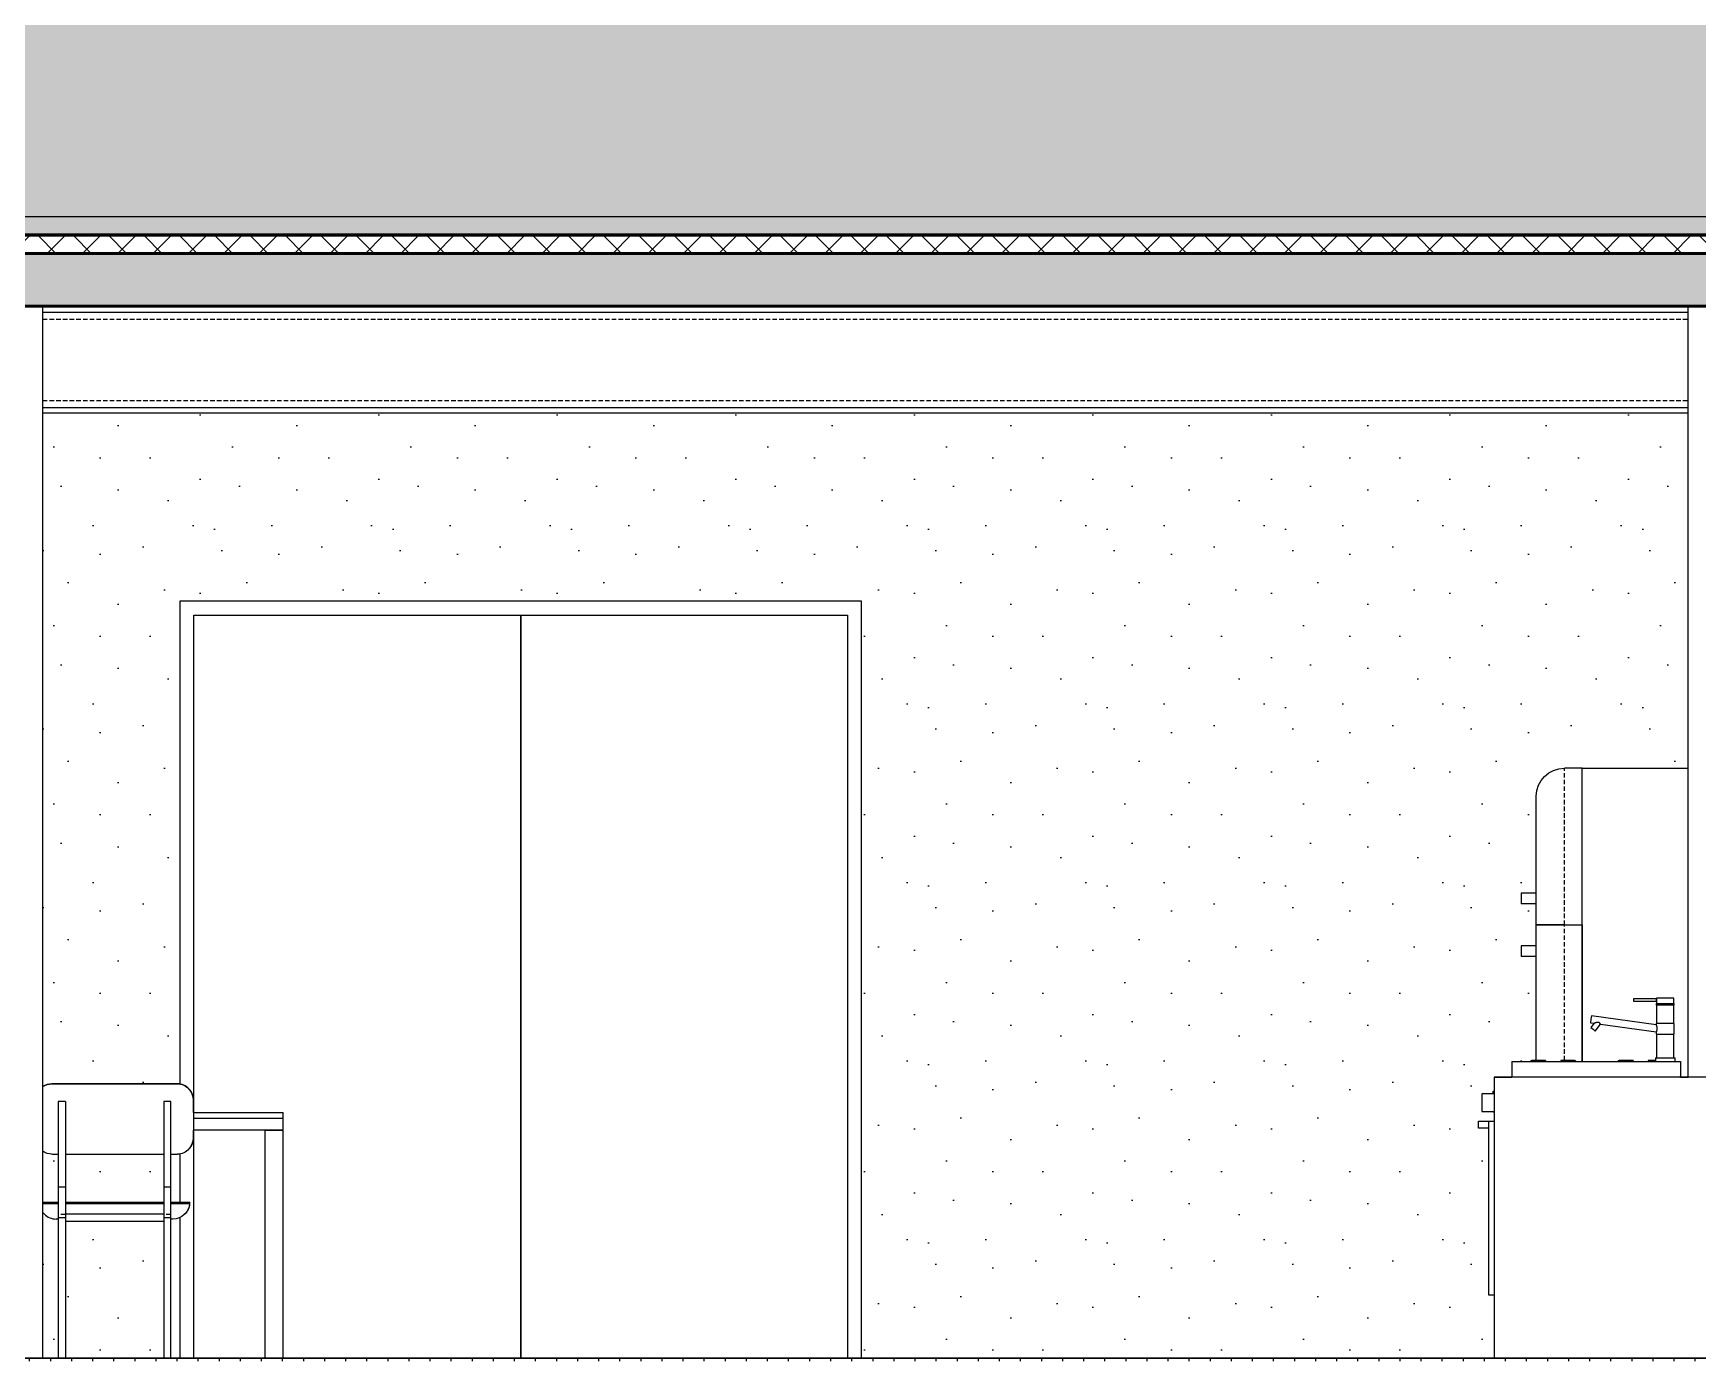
# Model space of a CAD drawing. Header units: millimetres. Extents: x -100 to 224448, y 0 to 22177.
# Drawn here: x 137173 to 141909, y 10346 to 14122 of the extents above; entities that cross this region are included whole.
import ezdxf

# ---------------------------------------------------------------- set-up
doc = ezdxf.new("R2010")
doc.units = ezdxf.units.MM
doc.linetypes.add('DASHED', pattern=[19.05, 12.7, -6.35])
doc.layers.get('0').update_dxf_attribs({"true_color": 0xdfdfdf})
for name, color, linetype in [('Background_0', 7, 'Continuous'), ('Background_DOOR_FRAME', 253, 'Continuous'), ('Background_DOOR_PANEL', 255, 'Continuous'), ('Boundary_Bitumen_ SBS Modified_ Asphalt', 7, 'Continuous'), ('Boundary_Floor_ Ceramic Tiles', 7, 'Continuous'), ('Boundary_Gravel', 7, 'Continuous'), ('Boundary_Insulation_ Polyurethane Foam', 42, 'Continuous'), ('Elevation_Front bricks', 7, 'Continuous'), ('Elevation_Plaster_ Cement', 7, 'Continuous'), ('Fill_Bitumen_ SBS Modified_ Asphalt', 251, 'Continuous'), ('Fill_Concrete_ Beam and Pot Floor', 85, 'Continuous'), ('Fill_Floor_ Ceramic Tiles', 251, 'Continuous'), ('Fill_Gravel', 251, 'Continuous'), ('Fill_Insulation_ Polyurethane Foam', 42, 'Continuous'), ('Viewport border', 7, 'Continuous')]:
    doc.layers.add(name, color=color, linetype=linetype)
for name, color, linetype, lineweight in [('Background_Bitumen_ SBS Modified_ Asphalt', 7, 'Continuous', 9), ('Background_Concrete_ Beam and Pot Floor', 7, 'Continuous', 9), ('Background_Floor_ Ceramic Tiles', 7, 'Continuous', 9), ('Background_Gravel', 7, 'Continuous', 9), ('Background_Insulation_ Polyurethane Foam', 7, 'Continuous', 9), ('Background_Plaster_ Cement', 7, 'Continuous', 9), ('Background_Supporting Wall_ Brick', 7, 'Continuous', 9), ('Boundary_Concrete_ Beam and Pot Floor', 99, 'Continuous', 50)]:
    doc.layers.add(name, color=color, linetype=linetype, lineweight=lineweight)
doc.layers.add('BIM_ROOM_LINES', color=7, linetype='Continuous', plot=False)

# ---------------------------------------------------------------- blocks, each defined once
blk = doc.blocks.new("BB'__section__..%5CMainBuilding.dwg", base_point=(1833.3, -3770))
at = {"layer": 'Elevation_Front bricks'}
h = blk.add_hatch(dxfattribs=at)
h.set_pattern_fill('V_MASONRY300x75', color=256, scale=10, style=0)
h.paths.add_polyline_path([(12002.4, 10080), (12002.4, 10130), (12334.4, 10130), (12334.4, 10080), (12334.4, 9830), (21230.4, 9830), (21230.4, 10080), (21230.4, 10130), (21602.4, 10130), (21602.4, 12830), (3002.4, 12830), (3002.4, 9580), (12002.4, 9580)])
at = {"layer": 'Elevation_Plaster_ Cement'}
h = blk.add_hatch(dxfattribs=at)
h.set_pattern_fill('DOTS2', color=256, scale=20, style=0)
h.paths.add_polyline_path([(20430.4, 7380), (20455.4, 7380), (20480.4, 7380), (20480.4, 7425), (20533.5, 7425), (20535.6, 7428), (20537.7, 7428), (20550.4, 7428), (20550.4, 7724), (20507.4, 7724), (20507.4, 7754), (20550.4, 7754), (20550.4, 7814), (20550.4, 7874), (20507.4, 7874), (20507.4, 7904), (20550.4, 7904), (20550.4, 8180, -0.414214), (20630.4, 8260), (20680.4, 8260), (20982.4, 8260), (20982.4, 9270), (16300.4, 9270), (16300.4, 7353.4, -0.153798), (16325.7, 7361.4), (16327.4, 7361.4), (16504.4, 7361.4), (16681.4, 7361.4), (16683.1, 7361.4, -0.041187), (16690.4, 7360.7), (16690.4, 8735), (18630.4, 8735), (18630.4, 6580), (20430.4, 6580), (20430.4, 6760), (20415.4, 6760), (20415.4, 7234.7), (20385.4, 7234.7), (20385.4, 7255), (20415.4, 7255), (20430.4, 7255), (20430.4, 7280.9), (20427.4, 7280.9), (20427.4, 7282.7), (20395.4, 7282.7), (20395.4, 7282.7), (20395.4, 7307.7), (20395.4, 7332.7), (20395.4, 7332.7), (20427.4, 7332.7), (20427.4, 7340), (20430.4, 7340)])
h = blk.add_hatch(dxfattribs=at)
h.set_pattern_fill('DOTS2', color=256, scale=20, style=0)
h.paths.add_polyline_path([(16300.4, 7024), (16304.6, 7024), (16338.2, 7024), (16344.4, 7024), (16344.4, 7059.1), (16344.4, 7068.6), (16344.4, 7161.4), (16325.7, 7161.4, -0.153798), (16300.4, 7169.3)])
h = blk.add_hatch(dxfattribs=at)
h.set_pattern_fill('DOTS2', color=256, scale=20, style=0)
h.paths.add_polyline_path([(16364.4, 7059.1), (16364.4, 7024), (16644.4, 7024), (16644.4, 7059.1), (16644.4, 7068.6), (16644.4, 7161.4), (16504.4, 7161.4), (16364.4, 7161.4), (16364.4, 7068.6), (16364.4, 7065.9)])
h = blk.add_hatch(dxfattribs=at)
h.set_pattern_fill('DOTS2', color=256, scale=20, style=0)
h.paths.add_polyline_path([(16664.4, 7059.1), (16664.4, 7024), (16670.7, 7024), (16690.4, 7024), (16690.4, 7162, -0.041187), (16683.1, 7161.4), (16664.4, 7161.4), (16664.4, 7068.6), (16664.4, 7065.9)])
h = blk.add_hatch(dxfattribs=at)
h.set_pattern_fill('DOTS2', color=256, scale=20, style=0)
h.paths.add_polyline_path([(16344.4, 6976.5), (16338.2, 6976.5, -0.198912), (16304.6, 6990.4, -0.033307), (16300.4, 6995.2), (16300.4, 6580), (16344.4, 6580)])
h = blk.add_hatch(dxfattribs=at)
h.set_pattern_fill('DOTS2', color=256, scale=20, style=0)
h.paths.add_polyline_path([(16364.4, 6970), (16364.4, 6580), (16644.4, 6580), (16644.4, 6970)])
h = blk.add_hatch(dxfattribs=at)
h.set_pattern_fill('DOTS2', color=256, scale=20, style=0)
h.paths.add_polyline_path([(16664.4, 6976.5), (16664.4, 6580), (16690.4, 6580), (16690.4, 6980.8, -0.107615), (16670.7, 6976.5)])
at = {"layer": 'Fill_Bitumen_ SBS Modified_ Asphalt', "extrusion": (7.4882e-32, -7.40759e-26, -1)}
blk.add_hatch(color=256, dxfattribs=at).paths.add_polyline_path([(-12334.4, 9780), (-12334.4, 9775), (-21230.4, 9775), (-21230.4, 9780)])
at = {"layer": 'Fill_Concrete_ Beam and Pot Floor', "extrusion": (-3.23456e-32, -1.23894e-28, -1)}
h = blk.add_hatch(dxfattribs=at)
h.set_pattern_fill('CONCRETE2', color=256, scale=20, angle=15, style=0)
h.set_pattern_definition([(65, (-3002.4, 80), (288.1626, 50.8108), [30.48, -335.28]), (10, (-3002.4, 80), (-133.5858, 280.6803), [24.384, -268.224]), (115.4514, (-2978.4, 84.23), (154.577, 331.491), [25.904, -284.944]), (61.1842, (-3023.44, 158.5), (436.358, 47.282), [45.72, -502.92]), (111.6356, (-2987.07, 162.45), (264.442, 480.704), [38.856, -427.416]), (6.1842, (-3023.44, 158.5), (264.442, 480.704), [36.576, -402.336]), (36, (-2978.92, 149.4), (276.6663, -95.2638), [30.48, -335.28]), (341, (-2978.92, 149.4), (19.2398, 310.252), [24.384, -268.224]), (86.4514, (-2955.87, 141.46), (295.9062, 214.988), [25.904, -284.944]), (52.5, (-3002.4, 80), (-30.24175, 131.95726), [0, -264.9728, 0, -272.288, 0, -269.24]), (22.5, (-3002.4, 80), (61.7827, 182.4979), [0, -155.2448, 0, -258.8768, 0, -102.616]), (342.5, (-3089.94, 56.54), (211.9256, 47.29565), [0, -101.6, 0, -316.992, 0, -420.624]), (332.5, (-3129.2, 46.03), (218.4016, 100.6383), [0, -132.08, 0, -210.5152, 0, -298.704])])
h.paths.add_polyline_path([(-12334.4, 9725), (-12182.4, 9725), (-12182.4, 9575), (-21382.4, 9575), (-21382.4, 9725), (-21230.4, 9725)])
at = {"layer": 'Fill_Floor_ Ceramic Tiles', "extrusion": (2.91712e-31, 3.08649e-26, -1)}
h = blk.add_hatch(dxfattribs=at)
h.set_pattern_fill('_USER', color=256, scale=60, angle=90, style=0, pattern_type=0)
h.set_pattern_definition([(90, (-3002.4, 80), (-60, -2e-13), [])])
h.paths.add_polyline_path([(-12322.4, 6580), (-12322.4, 6572), (-21242.4, 6572), (-21242.4, 6580)])
at = {"layer": 'Fill_Gravel', "extrusion": (7.4882e-32, -1.48152e-27, -1)}
h = blk.add_hatch(dxfattribs=at)
h.set_pattern_fill('GRAVEL1', color=256, scale=10, angle=15, style=0)
h.set_pattern_definition([(243.0128, (-2923.803, 287.41), (-971.645967, -1937.4994145), [24.2165, -2397.4358]), (199.9697, (-2934.793, 265.83), (2039.8129444, 732.9143235), [41.5562, -4114.0665]), (147.5104, (-2973.85, 251.638), (2251.126987, -1446.660795), [29.3018, -2900.8858]), (282.2737, (-3030.011, 190.002), (-757.8826197, 3523.9202684), [37.8428, -3746.4404]), (307.8337, (-3021.967, 153.024), (-1428.383936, 1853.4615588), [37.1079, -3673.6871]), (12.2737, (-2999.206, 123.716), (-3523.9202684, -757.8826197), [37.8428, -3746.4404]), (52.6942, (-2962.228, 131.761), (-1794.3938764, -2344.3017267), [50.0452, -4954.4728]), (87.2553, (-2931.897, 171.5676), (192.1451693, 4151.178115), [47.2478, -4677.5378]), (136.4296, (-2929.635, 218.761), (-1996.570956, 1887.565762), [37.971, -3759.1331]), (190.2364, (-2957.146, 244.933), (1959.120334, 338.596577), [43.3498, -2124.1373]), (237.3974, (-2999.8054, 237.229), (-1573.9397224, -2471.5812392), [56.0606, -5550.0075]), (153.8141, (-2857.418, 234.385), (-1496.591497, 717.087291), [19.1342, -1894.2919]), (186.4692, (-2874.588, 242.828), (2353.4413602, 257.901813), [36.4027, -3603.872]), (240, (-2910.76, 238.73), (46.58744, -173.8667), [25.4558, -229.1026]), (218.1986, (-2928.52, 256.33), (776.15828, 580.670656), [13.7084, -1357.1307]), (306.8014, (-2939.293, 247.853), (-313.62893, 475.01257), [19.3865, -949.9432]), (45.9638, (-2927.68, 232.33), (428.42463, 487.49592), [31.4872, -1018.0841]), (176.5651, (-2905.79, 254.966), (394.32073, -80.6915), [22.7684, -546.4417]), (31.3895, (-3040.136, 220.832), (1598.9049246, 987.4730624), [31.896, -3157.7121]), (85.3462, (-3012.908, 237.445), (-183.00396, -2098.8829984), [26.759, -2649.1334]), (308.1986, (-2915.11, 289.74), (-580.670656, 776.15828), [27.4167, -1343.4224]), (358.6105, (-2898.156, 268.193), (-1878.428814, 55.7242953), [31.896, -3157.7121]), (354.444, (-3011.252, 113.035), (-962.508234, 114.795375), [30.7584, -1507.1623]), (309.7751, (-2980.638, 110.057), (-1381.7937544, 1679.596954), [25.772, -2551.4357]), (81.8014, (-2866.784, 116.338), (114.7964, 962.508115), [27.4167, -1343.4224]), (32.354, (-2862.874, 143.475), (-2073.917328, -1301.102299), [30.1736, -2987.1763]), (84.444, (-2951.979, 93.51), (-114.795375, -962.508234), [15.3792, -1522.5415]), (116.3099, (-2877.216, 113.543), (-360.215985, 648.87941), [9.1782, -908.6452]), (180.9638, (-2881.284, 121.77), (568.18738, -34.104), [37.1079, -705.051]), (201.009, (-2918.387, 121.146), (1692.0790475, 639.7407994), [34.389, -3404.5061]), (318.6901, (-2923.487, 216.68), (-267.04172, 301.14573), [25.96, -623.0392]), (8.1572, (-2903.987, 199.5445), (3048.908147, 444.2515605), [45.3229, -4486.9613]), (75.9454, (-2859.123, 205.975), (-369.354585, -1403.416322), [18.5321, -1834.6813]), (105, (-2854.62, 223.95), (-220.454, 127.2792), [10.8, -169.2]), (135.2564, (-2923.262, 125.43), (1021.577817, -1030.717494), [25.0063, -2475.6336]), (63.0128, (-2941.023, 143.033), (971.645967, 1937.4994145), [48.433, -2373.2194]), (15, (-2919.04, 186.2), (127.2792, 220.454), [46.8, -133.2]), (340.3048, (-2873.839, 198.305), (-2064.777887, 751.1940244), [28.4605, -2817.5893]), (269.0546, (-2847.043, 188.714), (12.48309, -742.05404), [26.2084, -1284.2114]), (222.646, (-2847.476, 162.509), (-2837.590956, -2623.8287673), [42.6717, -4224.5053]), (190.4261, (-2878.863, 133.6), (-2306.8515396, -431.7703282), [45.1438, -4469.2289])])
h.paths.add_polyline_path([(-12334.4, 9830), (-12334.4, 9780), (-21230.4, 9780), (-21230.4, 9830)])
at = {"layer": 'Fill_Insulation_ Polyurethane Foam', "extrusion": (7.4882e-32, 4.93839e-28, -1)}
h = blk.add_hatch(dxfattribs=at)
h.set_pattern_fill('INSULATION', color=256, scale=20, style=0)
h.set_pattern_definition([(45, (-3002.4, 80), (-50.28943, 50.28943), []), (135, (-3002.4, 80), (-50.28943, -50.28943), [])])
h.paths.add_polyline_path([(-12334.4, 9775), (-12334.4, 9725), (-21230.4, 9725), (-21230.4, 9775)])
for p, q in [((2834.4, 9830), (21730.4, 9830)), ((2834.4, 9830), (21730.4, 9830)), ((2834.4, 6580), (21730.4, 6580)), ((2834.4, 6580), (21730.4, 6580)), ((2834.4, 6580), (21730.4, 6580))]:
    blk.add_line(p, q)
at = {"linetype": 'DASHED', "extrusion": (0, 1, 0)}
for p, q in [((16300.4, 9538.4), (20982.4, 9538.4)), ((16300.4, 9306.6), (20982.4, 9306.6)), ((20630.4, 7814), (20630.4, 8260)), ((20630.4, 7428), (20630.4, 7814)), ((16338.2, 7020.2), (16338.2, 7024)), ((16670.7, 7020.2), (16670.7, 7024)), ((16364.4, 6989.3), (16344.4, 6989.3)), ((16664.4, 6989.3), (16644.4, 6989.3))]:
    blk.add_line(p, q, dxfattribs=at)
at = {"layer": 'Background_0', "extrusion": (0, 1, 0)}
for p, q in [((16300.4, 6580), (16300.4, 9575)), ((20982.4, 7380), (20982.4, 9575)), ((16300.4, 9558.3), (20982.4, 9558.3)), ((16300.4, 9286.7), (20982.4, 9286.7)), ((20982.4, 9270), (16300.4, 9270)), ((16300.4, 6580), (16300.4, 9270)), ((20680.4, 8260), (20630.4, 8260)), ((20680.4, 7814), (20680.4, 8260)), ((20680.4, 8260), (20982.4, 8260)), ((20680.4, 7425), (20680.4, 8260)), ((20550.4, 7814), (20550.4, 8180)), ((20550.4, 7904), (20507.4, 7904)), ((20507.4, 7904), (20507.4, 7874)), ((20550.4, 7874), (20507.4, 7874)), ((20550.4, 7814), (20573.8, 7814)), ((20573.8, 7814), (20550.4, 7814)), ((20550.4, 7428), (20550.4, 7814)), ((20573.8, 7814), (20630.4, 7814)), ((20630.4, 7814), (20573.8, 7814)), ((20630.4, 7814), (20680.4, 7814)), ((20630.4, 7814), (20680.4, 7814)), ((20680.4, 7814), (20680.4, 7425)), ((20550.4, 7754), (20507.4, 7754)), ((20507.4, 7754), (20507.4, 7724)), ((20550.4, 7724), (20507.4, 7724)), ((20827.1, 7603.1), (20827.1, 7600.1)), ((20892.1, 7603.1), (20827.1, 7603.1)), ((20892.1, 7603.1), (20827.1, 7603.1)), ((20827.1, 7600.1), (20827.1, 7597.1)), ((20827.1, 7597.1), (20892.1, 7597.1)), ((20891.1, 7590.1), (20892.1, 7590.1)), ((20891.1, 7590.1), (20917.1, 7590.1)), ((20891.1, 7590.1), (20891.1, 7585.1)), ((20917.1, 7585.1), (20891.1, 7585.1)), ((20917.1, 7605.1), (20892.1, 7605.1)), ((20917.1, 7605.1), (20892.1, 7605.1)), ((20892.1, 7605.1), (20892.1, 7590.1)), ((20892.1, 7600.1), (20892.1, 7603.1)), ((20892.1, 7597.1), (20892.1, 7600.1)), ((20892.1, 7585.1), (20892.1, 7533.1)), ((20942.1, 7605.1), (20917.1, 7605.1)), ((20942.1, 7605.1), (20917.1, 7605.1)), ((20917.1, 7590.1), (20943.1, 7590.1)), ((20943.1, 7585.1), (20917.1, 7585.1)), ((20942.1, 7590.1), (20942.1, 7605.1)), ((20942.1, 7590.1), (20942.1, 7605.1)), ((20942.1, 7590.1), (20943.1, 7590.1)), ((20942.1, 7533.1), (20942.1, 7585.1)), ((20942.1, 7533.1), (20942.1, 7585.1)), ((20943.1, 7585.1), (20943.1, 7590.1)), ((20943.1, 7585.1), (20943.1, 7590.1)), ((20705.9, 7545.1), (20704.5, 7535.2)), ((20704.5, 7535.2), (20715.1, 7533.7)), ((20715.1, 7533.7), (20705.6, 7521.6)), ((20707.2, 7555), (20705.9, 7545.1)), ((20891.2, 7529.2), (20707.2, 7555)), ((20891.1, 7529.2), (20707.2, 7555)), ((20718.3, 7511.7), (20733.4, 7531.1)), ((20718.3, 7511.7), (20733.4, 7531.1)), ((20733.4, 7531.1), (20891.2, 7509)), ((20892.1, 7533.1), (20891.1, 7533.1)), ((20891.1, 7533.1), (20891.1, 7529.2)), ((20943.1, 7533.1), (20891.1, 7533.1)), ((20943.1, 7533.1), (20942.1, 7533.1)), ((20943.1, 7503.1), (20943.1, 7533.1)), ((20943.1, 7503.1), (20943.1, 7533.1)), ((20705.6, 7521.6), (20712, 7516.7)), ((20712, 7516.7), (20718.3, 7511.7)), ((20891.1, 7509), (20891.1, 7503.1)), ((20891.1, 7503.1), (20943.1, 7503.1)), ((20892.1, 7503.1), (20892.1, 7435.1)), ((20942.1, 7435.1), (20942.1, 7503.1)), ((20942.1, 7435.1), (20942.1, 7503.1)), ((20480.4, 7425), (20533.5, 7425)), ((20480.4, 7425), (20480.4, 7380)), ((20480.4, 7425), (20480.4, 7425)), ((20480.4, 7425), (20960.4, 7425)), ((20535.6, 7428), (20533.5, 7425)), ((20535.6, 7428), (20537.7, 7428)), ((20535.6, 7428), (20537.7, 7428)), ((20537.7, 7428), (20535.6, 7425)), ((20535.6, 7428), (20537.7, 7428)), ((20535.6, 7428), (20537.7, 7428)), ((20576.9, 7428), (20537.7, 7428)), ((20576.9, 7428), (20537.7, 7428)), ((20576.9, 7428), (20537.7, 7428)), ((20576.9, 7428), (20537.7, 7428)), ((20576.9, 7426.6), (20575.8, 7425)), ((20575.8, 7425), (20576.9, 7426.6)), ((20576.9, 7426.6), (20575.8, 7425)), ((20576.9, 7426.6), (20575.8, 7425)), ((20575.8, 7425), (20576.9, 7426.6)), ((20575.8, 7425), (20576.9, 7426.6)), ((20575.8, 7425), (20576.9, 7426.6)), ((20576.9, 7426.6), (20575.8, 7425)), ((20575.8, 7425), (20621.2, 7425)), ((20576.9, 7428), (20576.9, 7426.6)), ((20576.9, 7428), (20576.9, 7426.6)), ((20576.9, 7428), (20576.9, 7426.6)), ((20576.9, 7426.6), (20576.9, 7428)), ((20576.9, 7426.6), (20576.9, 7428)), ((20576.9, 7426.6), (20576.9, 7428)), ((20576.9, 7428), (20576.9, 7426.6)), ((20576.9, 7426.6), (20576.9, 7428)), ((20659.2, 7428), (20620.1, 7428)), ((20659.2, 7428), (20620.1, 7428)), ((20659.2, 7428), (20620.1, 7428)), ((20659.2, 7428), (20620.1, 7428)), ((20620.1, 7428), (20620.1, 7426.6)), ((20620.1, 7426.6), (20621.2, 7425)), ((20659.2, 7428), (20661.3, 7428)), ((20659.2, 7428), (20661.3, 7428)), ((20659.2, 7428), (20661.3, 7428)), ((20661.3, 7425), (20659.2, 7428)), ((20659.2, 7428), (20661.3, 7428)), ((20661.3, 7428), (20663.4, 7425)), ((20663.4, 7425), (20661.3, 7428)), ((20661.3, 7428), (20663.4, 7425)), ((20663.4, 7425), (20661.3, 7428)), ((20663.4, 7425), (20661.3, 7428)), ((20661.3, 7428), (20663.4, 7425)), ((20661.3, 7428), (20663.4, 7425)), ((20663.4, 7425), (20661.3, 7428)), ((20663.4, 7425), (20782.4, 7425)), ((20784.5, 7428), (20782.4, 7425)), ((20784.5, 7428), (20786.6, 7428)), ((20786.6, 7428), (20784.5, 7425)), ((20784.5, 7428), (20786.6, 7428)), ((20784.5, 7428), (20786.6, 7428)), ((20784.5, 7428), (20786.6, 7428)), ((20825.7, 7428), (20786.6, 7428)), ((20825.7, 7428), (20786.6, 7428)), ((20825.7, 7428), (20786.6, 7428)), ((20825.7, 7428), (20786.6, 7428)), ((20824.6, 7425), (20825.7, 7426.6)), ((20824.6, 7425), (20825.7, 7426.6)), ((20824.6, 7425), (20825.7, 7426.6)), ((20825.7, 7426.6), (20824.6, 7425)), ((20825.7, 7426.6), (20824.6, 7425)), ((20825.7, 7426.6), (20824.6, 7425)), ((20824.6, 7425), (20825.7, 7426.6)), ((20825.7, 7426.6), (20824.6, 7425)), ((20824.6, 7425), (20870, 7425)), ((20825.7, 7428), (20825.7, 7426.6)), ((20825.7, 7426.6), (20825.7, 7428)), ((20825.7, 7428), (20825.7, 7426.6)), ((20825.7, 7428), (20825.7, 7426.6)), ((20825.7, 7426.6), (20825.7, 7428)), ((20825.7, 7426.6), (20825.7, 7428)), ((20825.7, 7426.6), (20825.7, 7428)), ((20825.7, 7428), (20825.7, 7426.6)), ((20868.9, 7428), (20868.9, 7426.6)), ((20889.1, 7428), (20868.9, 7428)), ((20889.1, 7428), (20868.9, 7428)), ((20889.1, 7428), (20868.9, 7428)), ((20889.1, 7428), (20868.9, 7428)), ((20868.9, 7426.6), (20870, 7425)), ((20889.1, 7435.1), (20892.1, 7435.1)), ((20889.1, 7435.1), (20917.1, 7435.1)), ((20889.1, 7435.1), (20889.1, 7425.1)), ((20889.1, 7425.1), (20917.1, 7425.1)), ((20910.2, 7425), (20910.1, 7425.1)), ((20912.2, 7425.1), (20912.3, 7425)), ((20912.3, 7425), (20912.2, 7425.1)), ((20912.3, 7425), (20912.2, 7425.1)), ((20912.2, 7425.1), (20912.3, 7425)), ((20912.2, 7425.1), (20912.3, 7425)), ((20912.2, 7425.1), (20912.3, 7425)), ((20912.3, 7425), (20912.2, 7425.1)), ((20912.3, 7425), (20912.2, 7425.1)), ((20912.3, 7425), (20960.4, 7425)), ((20917.1, 7435.1), (20945.1, 7435.1)), ((20917.1, 7425.1), (20945.1, 7425.1)), ((20942.1, 7435.1), (20945.1, 7435.1)), ((20945.1, 7425.1), (20945.1, 7435.1)), ((20945.1, 7425.1), (20945.1, 7435.1)), ((20960.4, 7425), (20960.4, 7380)), ((20960.4, 7425), (20960.4, 7380)), ((16325.7, 7361.4), (16504.4, 7361.4)), ((16325.7, 7361.4), (16504.4, 7361.4)), ((16327.4, 7361.4), (16325.7, 7361.4)), ((16327.4, 7361.4), (16325.7, 7361.4)), ((16504.4, 7361.4), (16327.4, 7361.4)), ((16504.4, 7361.4), (16327.4, 7361.4)), ((16681.4, 7361.4), (16504.4, 7361.4)), ((16504.4, 7361.4), (16683.1, 7361.4)), ((16681.4, 7361.4), (16504.4, 7361.4)), ((16504.4, 7361.4), (16683.1, 7361.4)), ((16683.1, 7361.4), (16681.4, 7361.4)), ((16683.1, 7361.4), (16681.4, 7361.4)), ((20480.4, 7380), (20430.4, 7380)), ((20430.4, 7380), (20455.4, 7380)), ((21230.4, 7380), (20430.4, 7380)), ((20430.4, 7380), (20430.4, 6580)), ((20430.4, 7380), (20430.4, 7380)), ((20430.4, 7380), (20455.4, 7380)), ((20455.4, 7380), (20480.4, 7380)), ((20455.4, 7380), (20480.4, 7380)), ((20455.4, 7380), (20455.4, 7380)), ((20455.4, 7380), (20455.4, 7380)), ((20960.4, 7380), (20960.4, 7383)), ((20960.4, 7383), (20960.4, 7383)), ((20960.4, 7383), (20960.4, 7383)), ((20960.4, 7380), (20960.4, 7383)), ((20960.4, 7380), (20982.4, 7380)), ((20960.4, 7380), (20982.4, 7380)), ((20982.4, 7380), (20960.4, 7380)), ((20960.4, 7380), (20960.4, 7380)), ((16344.4, 7311.4), (16344.4, 7068.6)), ((16364.4, 7311.4), (16344.4, 7311.4)), ((16364.4, 7311.4), (16364.4, 7068.6)), ((16664.4, 7311.4), (16644.4, 7311.4)), ((16644.4, 7311.4), (16644.4, 7068.6)), ((16664.4, 7068.6), (16664.4, 7311.4)), ((16729.4, 7280), (16729.4, 7311.4)), ((16729.4, 7311.4), (16729.4, 7280)), ((16729.4, 7280), (16729.4, 7311.4)), ((16729.4, 7311.4), (16729.4, 7211.4)), ((20395.4, 7332.7), (20395.4, 7307.7)), ((20430.4, 7332.7), (20395.4, 7332.7)), ((20395.4, 7332.7), (20395.4, 7332.7)), ((20427.4, 7332.7), (20395.4, 7332.7)), ((20427.4, 7332.7), (20395.4, 7332.7)), ((20427.4, 7332.7), (20395.4, 7332.7)), ((20427.4, 7332.7), (20395.4, 7332.7)), ((20430.4, 7332.7), (20395.4, 7332.7)), ((20395.4, 7307.7), (20395.4, 7282.7)), ((20427.4, 7332.7), (20427.4, 7340)), ((20427.4, 7340), (20430.4, 7340)), ((20427.4, 7340), (20430.4, 7340)), ((16729.4, 7280), (16984.4, 7280)), ((16729.4, 7280), (16984.4, 7280)), ((16984.4, 7263), (16729.4, 7263)), ((16984.4, 7263), (16729.4, 7263)), ((16984.4, 7263), (16984.4, 7280)), ((16984.4, 7263), (16984.4, 7280)), ((16984.4, 7263), (16984.4, 7263)), ((16984.4, 7263), (16984.4, 7263)), ((16984.4, 7229), (16984.4, 7263)), ((16984.4, 7229), (16984.4, 7263)), ((20385.4, 7255), (20415.4, 7255)), ((20385.4, 7255), (20415.4, 7255)), ((20385.4, 7234.7), (20385.4, 7255)), ((20395.4, 7282.7), (20430.4, 7282.7)), ((20395.4, 7282.7), (20395.4, 7282.7)), ((20395.4, 7282.7), (20430.4, 7282.7)), ((20415.4, 7255), (20430.4, 7255)), ((20415.4, 7255), (20430.4, 7255)), ((20415.4, 6760), (20415.4, 7255)), ((20427.4, 7280.9), (20427.4, 7282.7)), ((20430.4, 7280.9), (20427.4, 7280.9)), ((16729.4, 7211.4), (16729.4, 7229)), ((16729.4, 7229), (16729.4, 7211.4)), ((16984.4, 7229), (16729.4, 7229)), ((16729.4, 7211.4), (16729.4, 7229)), ((16933.4, 7229), (16984.4, 7229)), ((16933.4, 6580), (16933.4, 7229)), ((16984.4, 7229), (16984.4, 7229)), ((16984.4, 6580), (16984.4, 7229)), ((16984.4, 6580), (16984.4, 7229)), ((16984.4, 6580), (16984.4, 7229)), ((16984.4, 7229), (16984.4, 7229)), ((16984.4, 6580), (16984.4, 7229)), ((20415.4, 7234.7), (20385.4, 7234.7)), ((16325.7, 7161.4), (16344.4, 7161.4)), ((16364.4, 7161.4), (16504.4, 7161.4)), ((16364.4, 7161.4), (16364.4, 7068.6)), ((16364.4, 7161.4), (16364.4, 7065.9)), ((16364.4, 7161.4), (16364.4, 7065.9)), ((16504.4, 7161.4), (16644.4, 7161.4)), ((16664.4, 7161.4), (16683.1, 7161.4)), ((16664.4, 7068.6), (16664.4, 7161.4)), ((16664.4, 7065.9), (16664.4, 7161.4)), ((16664.4, 7065.9), (16664.4, 7161.4)), ((16344.4, 7068.6), (16344.4, 7059.1)), ((16344.4, 7068.6), (16364.4, 7068.6)), ((16344.4, 7059.1), (16344.4, 6989.3)), ((16364.4, 7068.6), (16364.4, 7059.1)), ((16364.4, 7068.6), (16364.4, 7059.1)), ((16364.4, 7065.9), (16364.4, 7059.1)), ((16364.4, 7065.9), (16364.4, 7059.1)), ((16364.4, 7059.1), (16364.4, 7024)), ((16364.4, 7059.1), (16364.4, 7024)), ((16364.4, 7059.1), (16364.4, 7024)), ((16364.4, 7059.1), (16364.4, 6989.3)), ((16644.4, 7068.6), (16644.4, 7059.1)), ((16644.4, 7068.6), (16664.4, 7068.6)), ((16644.4, 7059.1), (16644.4, 6989.3)), ((16664.4, 7059.1), (16664.4, 7068.6)), ((16664.4, 7059.1), (16664.4, 7068.6)), ((16664.4, 7059.1), (16664.4, 7065.9)), ((16664.4, 7059.1), (16664.4, 7065.9)), ((16664.4, 7024), (16664.4, 7059.1)), ((16664.4, 7024), (16664.4, 7059.1)), ((16664.4, 7024), (16664.4, 7059.1)), ((16664.4, 6989.3), (16664.4, 7059.1)), ((16300.4, 7024), (16344.4, 7024)), ((16304.6, 7024), (16300.4, 7024)), ((16300.4, 7024), (16344.4, 7024)), ((16304.6, 7024), (16300.4, 7024)), ((16304.6, 7020.2), (16300.4, 7020.2)), ((16338.2, 7024), (16304.6, 7024)), ((16338.2, 7024), (16304.6, 7024)), ((16338.2, 7020.2), (16304.6, 7020.2)), ((16344.4, 7024), (16338.2, 7024)), ((16344.4, 7024), (16338.2, 7024)), ((16344.4, 7020.2), (16338.2, 7020.2)), ((16364.4, 7024), (16644.4, 7024)), ((16644.4, 7024), (16364.4, 7024)), ((16364.4, 7024), (16644.4, 7024)), ((16644.4, 7024), (16364.4, 7024)), ((16644.4, 7020.2), (16364.4, 7020.2)), ((16664.4, 7024), (16718.2, 7024)), ((16670.7, 7024), (16664.4, 7024)), ((16664.4, 7024), (16718.2, 7024)), ((16670.7, 7024), (16664.4, 7024)), ((16670.7, 7020.2), (16664.4, 7020.2)), ((16704.2, 7024), (16670.7, 7024)), ((16704.2, 7024), (16670.7, 7024)), ((16704.2, 7020.2), (16670.7, 7020.2)), ((16718.2, 7024), (16704.2, 7024)), ((16718.2, 7024), (16704.2, 7024)), ((16718, 7020.2), (16704.2, 7020.2)), ((16344.4, 6976.5), (16338.2, 6976.5)), ((16344.4, 6989.3), (16344.4, 6980)), ((16364.4, 6980), (16344.4, 6980)), ((16344.4, 6980), (16344.4, 6580)), ((16364.4, 6990), (16364.4, 6980)), ((16644.4, 6990), (16364.4, 6990)), ((16364.4, 6989.3), (16364.4, 6980)), ((16364.4, 6980), (16364.4, 6970)), ((16364.4, 6980), (16364.4, 6580)), ((16364.4, 6970), (16644.4, 6970)), ((16364.4, 6970), (16364.4, 6580)), ((16364.4, 6970), (16364.4, 6580)), ((16364.4, 6970), (16364.4, 6580)), ((16644.4, 6989.3), (16644.4, 6980)), ((16644.4, 6980), (16644.4, 6580)), ((16664.4, 6980), (16644.4, 6980)), ((16664.4, 6980), (16664.4, 6989.3)), ((16664.4, 6580), (16664.4, 6980)), ((16670.7, 6976.5), (16664.4, 6976.5)), ((16664.4, 6580), (16664.4, 6976.5)), ((16664.4, 6580), (16664.4, 6976.5)), ((16664.4, 6580), (16664.4, 6976.5)), ((20430.4, 6760), (20415.4, 6760)), ((16364.4, 6580), (16344.4, 6580)), ((16664.4, 6580), (16644.4, 6580)), ((16933.4, 6580), (16984.4, 6580)), ((20430.4, 6580), (21230.4, 6580))]:
    blk.add_line(p, q, dxfattribs=at)
at = {"layer": 'Background_0', "extrusion": (0, 0, -1)}
for centre, radius, start, end in [((-20630.4, 8180), 80, 0, 90), ((-16325.7, 7317.2), 44.1, 55.0665, 90.0403), ((-16325.7, 7317.2), 44.1, 55.0665, 90.0403), ((-16683.1, 7316.9), 44.5, 90.0676, 137.8696), ((-16683.1, 7316.9), 44.5, 90.0676, 137.8696), ((-16325.7, 7205.5), 44.1, 269.9597, 304.9335), ((-16683.1, 7205.8), 44.5, 222.1304, 269.9324), ((-16670.7, 7024), 47.5, 184.5889, 270), ((-16670.7, 7024), 47.5, 184.5889, 225), ((-16670.7, 7024), 47.5, 180, 220.4674), ((-16670.7, 7024), 47.5, 180, 220.4674), ((-16670.7, 7024), 47.5, 180, 184.5886), ((-16670.7, 7024), 47.5, 180, 184.5886)]:
    blk.add_arc(centre, radius, start, end, dxfattribs=at)
at = {"layer": 'Background_0'}
for centre, radius, start, end in [((16325.7, 7317.2), 44.1, 89.9597, 124.9335), ((16325.7, 7317.2), 44.1, 89.9597, 124.9335), ((16683.1, 7316.9), 44.5, 42.1304, 89.9324), ((16683.1, 7316.9), 44.5, 42.1304, 89.9324), ((16338.2, 7024), 47.5, 217.3693, 224.9999), ((16338.2, 7024), 47.5, 225, 270)]:
    blk.add_arc(centre, radius, start, end, dxfattribs=at)
for points, degree, knots in [([(20720.5, 7535.3), (20720.3, 7535.3), (20719.8, 7535.1), (20719, 7534.9), (20718.2, 7534.7), (20717.4, 7534.5), (20716.4, 7534.1), (20715.6, 7533.9), (20715.1, 7533.7)], 3, [15.479055, 15.479055, 15.479055, 15.479055, 16.751385, 18.023715, 19.296046, 20.568376, 21.840706, 24.385367, 24.385367, 24.385367, 24.385367]), ([(20727.1, 7536.1), (20726.3, 7536.2), (20725.5, 7536.2), (20724.7, 7536.1), (20723.9, 7536), (20722.6, 7535.8), (20722.1, 7535.7), (20721.5, 7535.6), (20721, 7535.5), (20720.5, 7535.3)], 5, [7.501977, 7.501977, 7.501977, 7.501977, 7.501977, 7.501977, 11.427047, 11.427047, 11.427047, 11.427047, 14.059504, 14.059504, 14.059504, 14.059504, 14.059504, 14.059504]), ([(20733.4, 7531.1), (20733.3, 7531.3), (20733.1, 7531.6), (20732.7, 7532.1), (20732.4, 7532.6), (20732, 7533.1), (20731.6, 7533.5), (20731.2, 7533.9), (20730.8, 7534.3), (20730.3, 7534.7), (20729.9, 7535), (20729.6, 7535.2), (20729.4, 7535.4), (20729.1, 7535.5), (20728.8, 7535.6), (20728.5, 7535.7), (20728.3, 7535.8), (20728, 7535.9), (20727.6, 7536), (20727.3, 7536), (20727.1, 7536.1)], 3, [14.059504, 14.059504, 14.059504, 14.059504, 14.943492, 15.82748, 16.711468, 17.595457, 18.479445, 19.363433, 20.247421, 21.131409, 22.015397, 22.457391, 22.899385, 23.341379, 23.783373, 24.225367, 24.667361, 25.109355, 25.551349, 26.435337, 26.435337, 26.435337, 26.435337]), ([(20891.2, 7529.2), (20891.2, 7529.2), (20891.3, 7529.1), (20891.4, 7528.9), (20891.5, 7528.6), (20891.8, 7528), (20892, 7527.6), (20892.2, 7527.1), (20892.3, 7526.6), (20892.7, 7525.5), (20892.9, 7524.8), (20893.1, 7524.2), (20893.2, 7523.4), (20893.5, 7521.9), (20893.6, 7521.1), (20893.7, 7520.3), (20893.7, 7519.5), (20893.7, 7518.7)], 5, [0, 0, 0, 0, 0, 0, 3.881548, 3.881548, 3.881548, 3.881548, 7.767176, 7.767176, 7.767176, 7.767176, 11.690254, 11.690254, 11.690254, 11.690254, 15.613332, 15.613332, 15.613332, 15.613332, 15.613332, 15.613332]), ([(20893.7, 7518.7), (20893.7, 7518), (20893.7, 7517.2), (20893.6, 7516.4), (20893.5, 7515.6), (20893.2, 7514.2), (20893.1, 7513.5), (20892.9, 7512.9), (20892.7, 7512.3), (20892.4, 7511.3), (20892.2, 7510.8), (20892, 7510.3), (20891.8, 7510), (20891.5, 7509.4), (20891.4, 7509.2), (20891.3, 7509), (20891.2, 7509), (20891.2, 7509)], 5, [46.129217, 46.129217, 46.129217, 46.129217, 46.129217, 46.129217, 49.892122, 49.892122, 49.892122, 49.892122, 53.655028, 53.655028, 53.655028, 53.655028, 57.4839, 57.4839, 57.4839, 57.4839, 61.30861, 61.30861, 61.30861, 61.30861, 61.30861, 61.30861]), ([(16729.4, 7311.4), (16729.4, 7313.2), (16729.3, 7315.2), (16729.2, 7317.1), (16728.9, 7319), (16728.2, 7322.9), (16727.8, 7324.8), (16727.3, 7326.8), (16726.6, 7328.6), (16725.3, 7332.3), (16724.5, 7334.1), (16723.6, 7335.9), (16722.7, 7337.6), (16720.7, 7340.9), (16719.6, 7342.5), (16718.5, 7344), (16717.3, 7345.4), (16716, 7346.7)], 5, [264.550818, 264.550818, 264.550818, 264.550818, 264.550818, 264.550818, 273.968543, 273.968543, 273.968543, 273.968543, 283.386268, 283.386268, 283.386268, 283.386268, 292.803993, 292.803993, 292.803993, 292.803993, 302.221718, 302.221718, 302.221718, 302.221718, 302.221718, 302.221718]), ([(16716, 7346.7), (16717.3, 7345.4), (16718.5, 7344), (16719.6, 7342.5), (16720.7, 7340.9), (16722.7, 7337.6), (16723.6, 7335.9), (16724.5, 7334.1), (16725.3, 7332.3), (16726.6, 7328.6), (16727.3, 7326.8), (16727.8, 7324.8), (16728.2, 7322.9), (16728.9, 7319), (16729.2, 7317.1), (16729.3, 7315.2), (16729.4, 7313.2), (16729.4, 7311.4)], 5, [264.550818, 264.550818, 264.550818, 264.550818, 264.550818, 264.550818, 273.968543, 273.968543, 273.968543, 273.968543, 283.386268, 283.386268, 283.386268, 283.386268, 292.803993, 292.803993, 292.803993, 292.803993, 302.221718, 302.221718, 302.221718, 302.221718, 302.221718, 302.221718]), ([(16729.4, 7311.4), (16729.4, 7313.2), (16729.3, 7315.2), (16729.2, 7317.1), (16728.9, 7319), (16728.2, 7322.9), (16727.8, 7324.8), (16727.3, 7326.8), (16726.6, 7328.6), (16725.3, 7332.3), (16724.5, 7334.1), (16723.6, 7335.9), (16722.7, 7337.6), (16720.7, 7340.9), (16719.6, 7342.5), (16718.5, 7344), (16717.3, 7345.4), (16716, 7346.7)], 5, [264.550818, 264.550818, 264.550818, 264.550818, 264.550818, 264.550818, 273.968543, 273.968543, 273.968543, 273.968543, 283.386268, 283.386268, 283.386268, 283.386268, 292.803993, 292.803993, 292.803993, 292.803993, 302.221718, 302.221718, 302.221718, 302.221718, 302.221718, 302.221718]), ([(16716, 7346.7), (16717.3, 7345.4), (16718.5, 7344), (16719.6, 7342.5), (16720.7, 7340.9), (16722.7, 7337.6), (16723.6, 7335.9), (16724.5, 7334.1), (16725.3, 7332.3), (16726.6, 7328.6), (16727.3, 7326.8), (16727.8, 7324.8), (16728.2, 7322.9), (16728.9, 7319), (16729.2, 7317.1), (16729.3, 7315.2), (16729.4, 7313.2), (16729.4, 7311.4)], 5, [264.550818, 264.550818, 264.550818, 264.550818, 264.550818, 264.550818, 273.968543, 273.968543, 273.968543, 273.968543, 283.386268, 283.386268, 283.386268, 283.386268, 292.803993, 292.803993, 292.803993, 292.803993, 302.221718, 302.221718, 302.221718, 302.221718, 302.221718, 302.221718]), ([(16729.4, 7211.4), (16729.4, 7209.5), (16729.3, 7207.6), (16729.2, 7205.6), (16728.9, 7203.7), (16728.2, 7199.8), (16727.8, 7197.9), (16727.3, 7196), (16726.6, 7194.1), (16725.3, 7190.4), (16724.5, 7188.6), (16723.6, 7186.8), (16722.7, 7185.1), (16720.7, 7181.8), (16719.6, 7180.2), (16718.5, 7178.7), (16717.3, 7177.3), (16716, 7176)], 5, [151.110859, 151.110859, 151.110859, 151.110859, 151.110859, 151.110859, 160.528584, 160.528584, 160.528584, 160.528584, 169.946309, 169.946309, 169.946309, 169.946309, 179.364034, 179.364034, 179.364034, 179.364034, 188.781759, 188.781759, 188.781759, 188.781759, 188.781759, 188.781759]), ([(16729.4, 7211.4), (16729.4, 7209.5), (16729.3, 7207.6), (16729.2, 7205.6), (16728.9, 7203.7), (16728.2, 7199.8), (16727.8, 7197.9), (16727.3, 7196), (16726.6, 7194.1), (16725.3, 7190.4), (16724.5, 7188.6), (16723.6, 7186.8), (16722.7, 7185.1), (16720.7, 7181.8), (16719.6, 7180.2), (16718.5, 7178.7), (16717.3, 7177.3), (16716, 7176)], 5, [151.110859, 151.110859, 151.110859, 151.110859, 151.110859, 151.110859, 160.528584, 160.528584, 160.528584, 160.528584, 169.946309, 169.946309, 169.946309, 169.946309, 179.364034, 179.364034, 179.364034, 179.364034, 188.781759, 188.781759, 188.781759, 188.781759, 188.781759, 188.781759]), ([(16716, 7176), (16717.3, 7177.3), (16718.5, 7178.7), (16719.6, 7180.2), (16720.7, 7181.8), (16722.7, 7185.1), (16723.6, 7186.8), (16724.5, 7188.6), (16725.3, 7190.4), (16726.6, 7194.1), (16727.3, 7196), (16727.8, 7197.9), (16728.2, 7199.8), (16728.9, 7203.7), (16729.2, 7205.6), (16729.3, 7207.6), (16729.4, 7209.5), (16729.4, 7211.4)], 5, [151.110859, 151.110859, 151.110859, 151.110859, 151.110859, 151.110859, 160.528584, 160.528584, 160.528584, 160.528584, 169.946309, 169.946309, 169.946309, 169.946309, 179.364034, 179.364034, 179.364034, 179.364034, 188.781759, 188.781759, 188.781759, 188.781759, 188.781759, 188.781759]), ([(16716, 7176), (16717.3, 7177.3), (16718.5, 7178.7), (16719.6, 7180.2), (16720.7, 7181.8), (16722.7, 7185.1), (16723.6, 7186.8), (16724.5, 7188.6), (16725.3, 7190.4), (16726.6, 7194.1), (16727.3, 7196), (16727.8, 7197.9), (16728.2, 7199.8), (16728.9, 7203.7), (16729.2, 7205.6), (16729.3, 7207.6), (16729.4, 7209.5), (16729.4, 7211.4)], 5, [151.110859, 151.110859, 151.110859, 151.110859, 151.110859, 151.110859, 160.528584, 160.528584, 160.528584, 160.528584, 169.946309, 169.946309, 169.946309, 169.946309, 179.364034, 179.364034, 179.364034, 179.364034, 188.781759, 188.781759, 188.781759, 188.781759, 188.781759, 188.781759])]:
    blk.add_open_spline(points, degree=degree, knots=knots, dxfattribs=at)
at = {"layer": 'Background_Bitumen_ SBS Modified_ Asphalt', "extrusion": (0, 1, 0)}
for p, q in [((21230.4, 9780), (12334.4, 9780)), ((12334.4, 9775), (21230.4, 9775))]:
    blk.add_line(p, q, dxfattribs=at)
at = {"layer": 'Background_Concrete_ Beam and Pot Floor', "extrusion": (0, 1, 0)}
for p, q in [((21230.4, 9725), (12334.4, 9725)), ((12182.4, 9575), (21382.4, 9575))]:
    blk.add_line(p, q, dxfattribs=at)
at = {"layer": 'Background_DOOR_FRAME', "extrusion": (0, 1, 0)}
for p, q in [((16690.4, 8735), (16690.4, 7360.7)), ((18630.4, 8735), (16690.4, 8735)), ((18630.4, 6580), (18630.4, 8735)), ((16730.4, 7280), (16730.4, 8695)), ((16730.4, 8695), (18590.4, 8695)), ((18590.4, 8695), (18590.4, 6580)), ((16730.4, 6580), (16730.4, 7229)), ((16690.4, 7162), (16690.4, 7024)), ((16690.4, 6980.8), (16690.4, 6580)), ((16690.4, 6580), (16730.4, 6580)), ((18590.4, 6580), (18630.4, 6580))]:
    blk.add_line(p, q, dxfattribs=at)
at = {"layer": 'Background_DOOR_PANEL', "extrusion": (0, 1, 0)}
for p, q in [((16730.4, 7280), (16730.4, 8695)), ((17660.4, 8695), (17660.4, 6580)), ((17660.4, 6580), (17660.4, 8695)), ((16730.4, 6580), (16730.4, 7229)), ((16933.4, 6580), (16730.4, 6580)), ((17660.4, 6580), (16984.4, 6580)), ((18590.4, 6580), (17660.4, 6580))]:
    blk.add_line(p, q, dxfattribs=at)
at = {"layer": 'Background_Floor_ Ceramic Tiles', "extrusion": (0, 1, 0)}
blk.add_line((21242.4, 6580), (12322.4, 6580), dxfattribs=at)
at = {"layer": 'Background_Gravel', "extrusion": (0, 1, 0)}
for p, q in [((21230.4, 9830), (12334.4, 9830)), ((12334.4, 9780), (21230.4, 9780))]:
    blk.add_line(p, q, dxfattribs=at)
at = {"layer": 'Background_Insulation_ Polyurethane Foam', "extrusion": (0, 1, 0)}
for p, q in [((21230.4, 9775), (12334.4, 9775)), ((12334.4, 9725), (21230.4, 9725))]:
    blk.add_line(p, q, dxfattribs=at)
at = {"layer": 'Background_Plaster_ Cement', "extrusion": (0, 1, 0)}
for p, q in [((16690.4, 8735), (16690.4, 7360.7)), ((18630.4, 8735), (16690.4, 8735)), ((18630.4, 6580), (18630.4, 8735)), ((16690.4, 7162), (16690.4, 7024)), ((16690.4, 6980.8), (16690.4, 6580)), ((16344.4, 6580), (16300.4, 6580)), ((16644.4, 6580), (16364.4, 6580)), ((16690.4, 6580), (16664.4, 6580)), ((18630.4, 6580), (20430.4, 6580))]:
    blk.add_line(p, q, dxfattribs=at)
at = {"layer": 'Background_Supporting Wall_ Brick', "extrusion": (0, 1, 0)}
for p, q in [((16730.4, 6580), (16933.4, 6580)), ((16984.4, 6580), (18590.4, 6580))]:
    blk.add_line(p, q, dxfattribs=at)
at = {"layer": 'BIM_ROOM_LINES', "extrusion": (0, 1, 0)}
for p, q in [((12334.4, 9575), (21230.4, 9575)), ((21230.4, 6580), (12334.4, 6580)), ((16344.4, 6580), (16300.4, 6580)), ((16644.4, 6580), (16364.4, 6580)), ((16933.4, 6580), (16664.4, 6580)), ((20430.4, 6580), (16984.4, 6580))]:
    blk.add_line(p, q, dxfattribs=at)
at = {"layer": 'Boundary_Bitumen_ SBS Modified_ Asphalt', "extrusion": (0, 1, 0)}
for p, q in [((12334.4, 9780), (21230.4, 9780)), ((21230.4, 9775), (12334.4, 9775))]:
    blk.add_line(p, q, dxfattribs=at)
at = {"layer": 'Boundary_Concrete_ Beam and Pot Floor', "extrusion": (0, 1, 0)}
for p, q in [((12334.4, 9725), (21230.4, 9725)), ((21382.4, 9575), (12182.4, 9575))]:
    blk.add_line(p, q, dxfattribs=at)
at = {"layer": 'Boundary_Floor_ Ceramic Tiles', "extrusion": (0, 1, 0)}
blk.add_line((12322.4, 6580), (21242.4, 6580), dxfattribs=at)
at = {"layer": 'Boundary_Gravel', "extrusion": (0, 1, 0)}
for p, q in [((12334.4, 9830), (21230.4, 9830)), ((21230.4, 9780), (12334.4, 9780))]:
    blk.add_line(p, q, dxfattribs=at)
at = {"layer": 'Boundary_Insulation_ Polyurethane Foam', "extrusion": (0, 1, 0)}
for p, q in [((12334.4, 9775), (21230.4, 9775)), ((21230.4, 9725), (12334.4, 9725))]:
    blk.add_line(p, q, dxfattribs=at)

msp = doc.modelspace()

# ---------------------------------------------------------------- block references
at = {"layer": 'Viewport border'}
msp.add_blockref("BB'__section__..%5CMainBuilding.dwg", (122732.9, 0), dxfattribs=at)

doc.saveas('drawing.dxf')
